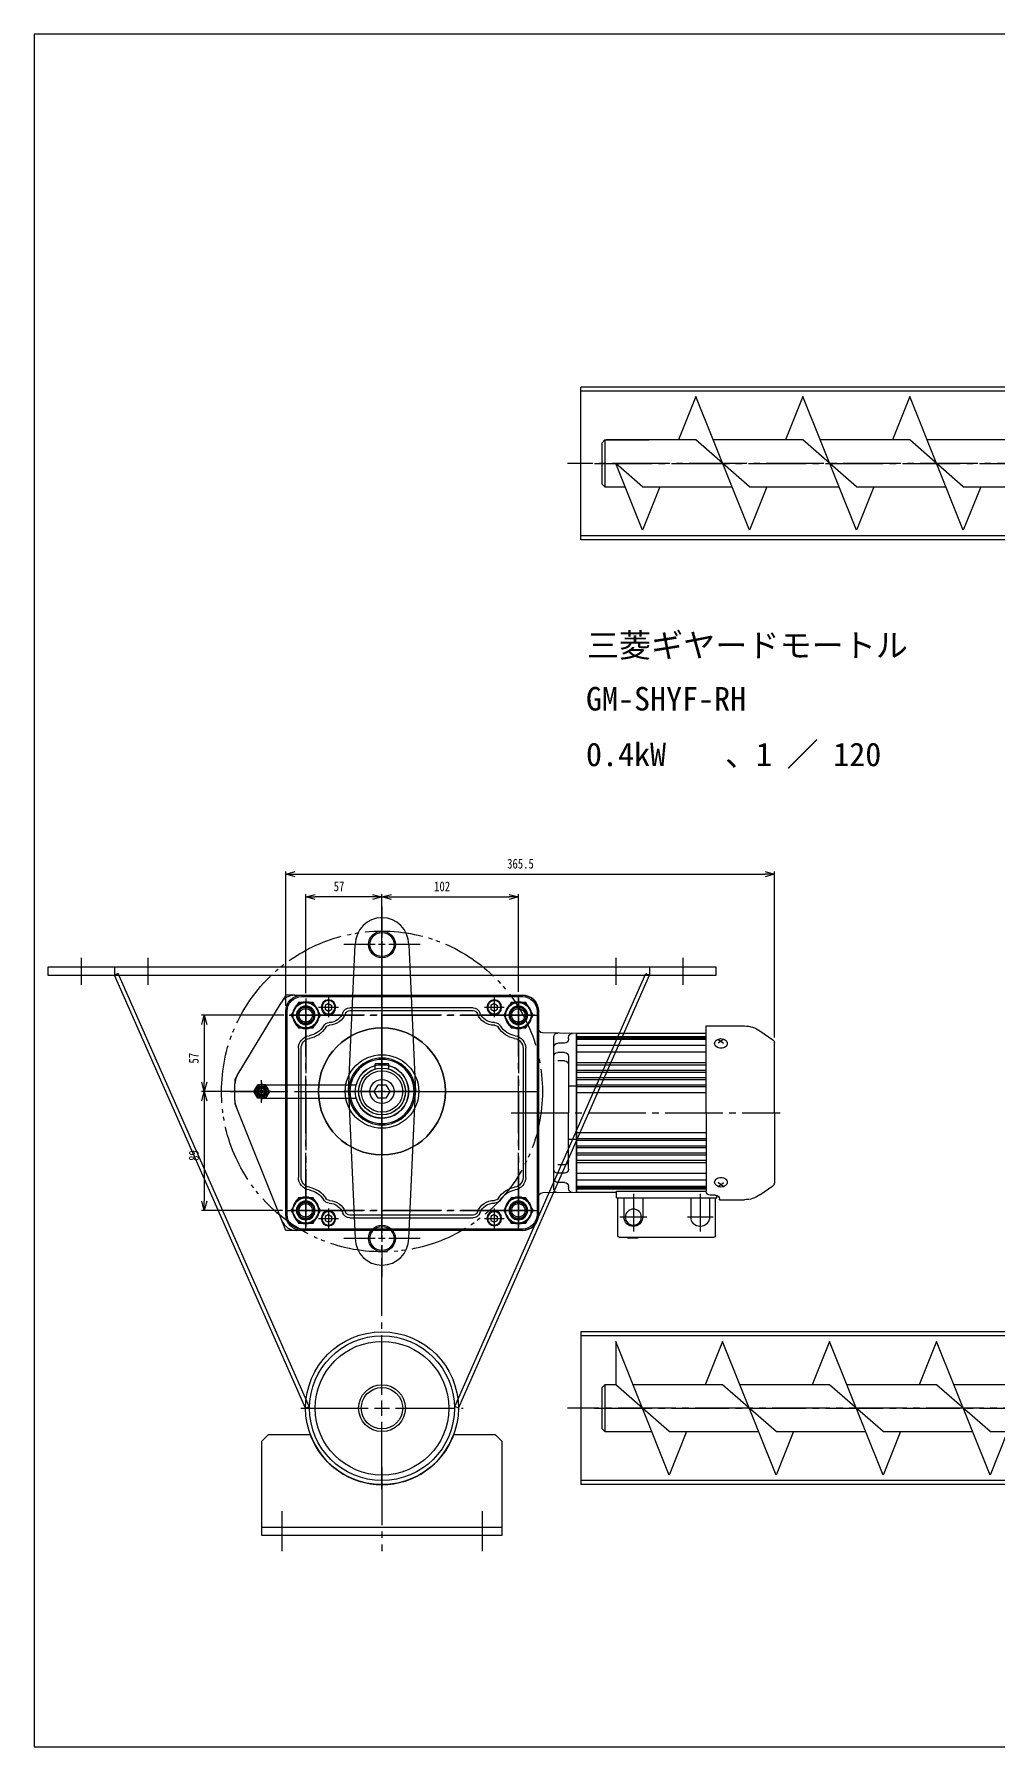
# Model space of a CAD drawing. Units: millimetres at full size. Extents: x -24503 to 24503, y -7436 to 7436.
# Drawn here: x -12146 to -11428, y 5325 to 6607 of the extents above; entities that cross this region are included whole.
import ezdxf
from ezdxf.enums import TextEntityAlignment as Align

# ---------------------------------------------------------------- set-up
doc = ezdxf.new("R2010")
doc.units = ezdxf.units.MM
doc.header["$LTSCALE"] = 4.8
doc.linetypes.add('CHAIN2', pattern=[12, 9, -1, 1, -1])
doc.linetypes.add('DOUBLE_CHAIN2', pattern=[12.8, 9, -1, 0.6, -0.6, 0.6, -1])
for name, color, linetype, lineweight in [('0-2_08_DIM', 3, 'Continuous', 9), ('0-3_06_PHANTOM', 7, 'DOUBLE_CHAIN2', 9), ('0-4_0', 2, 'Continuous', 9), ('0-8_10_DRAFT', 1, 'Continuous', 9), ('0-A_10_補助線', 1, 'Continuous', 9), ('0-C_01_外形線', 134, 'Continuous', 9), ('0-D_03_かくれ線', 5, 'Continuous', 9), ('0-F_04_中心線', 4, 'CHAIN2', 9), ('1-0_02_細線', 6, 'Continuous', 9), ('1-1_Defpoints', 134, 'Continuous', 9), ('1-3_07_寸法線', 3, 'Continuous', 9)]:
    doc.layers.add(name, color=color, linetype=linetype, lineweight=lineweight)
doc.layers.add('0-9_07_TEXT', color=2, linetype='Continuous')
doc.styles.add('ＭＳ ゴシック', font='')
doc.styles.add('ＭＳ Ｐゴシック', font='')
doc.styles.get('ＭＳ ゴシック').set_extended_font_data('MS Gothic')
doc.styles.get('ＭＳ Ｐゴシック').set_extended_font_data('MS PGothic')

# ---------------------------------------------------------------- blocks, each defined once
blk = doc.blocks.new('U1660')
at = {"layer": '0-F_04_中心線'}
for p, q in [((-10, 0), (-1.3, 0)), ((0, 1.3), (0, 10)), ((1.3, 0), (10, 0)), ((0, -10), (0, -1.3))]:
    blk.add_line(p, q, dxfattribs=at)
at = {"layer": '0-F_04_中心線', "linetype": 'Continuous'}
for p, q in [((-0.65, 0), (0.65, 0)), ((0, -0.65), (0, 0.65))]:
    blk.add_line(p, q, dxfattribs=at)
blk = doc.blocks.new('U1661')
at = {"layer": '0-F_04_中心線'}
for p, q in [((-10, 0), (-1.3, 0)), ((0, 1.3), (0, 10)), ((1.3, 0), (10, 0)), ((0, -10), (0, -1.3))]:
    blk.add_line(p, q, dxfattribs=at)
at = {"layer": '0-F_04_中心線', "linetype": 'Continuous'}
for p, q in [((-0.65, 0), (0.65, 0)), ((0, -0.65), (0, 0.65))]:
    blk.add_line(p, q, dxfattribs=at)
blk = doc.blocks.new('U1662')
at = {"layer": '0-F_04_中心線'}
for p, q in [((-10, 0), (-1.3, 0)), ((0, 1.3), (0, 10)), ((1.3, 0), (10, 0)), ((0, -10), (0, -1.3))]:
    blk.add_line(p, q, dxfattribs=at)
at = {"layer": '0-F_04_中心線', "linetype": 'Continuous'}
for p, q in [((-0.65, 0), (0.65, 0)), ((0, -0.65), (0, 0.65))]:
    blk.add_line(p, q, dxfattribs=at)
blk = doc.blocks.new('U1664')
at = {"layer": '0-F_04_中心線'}
for p, q in [((-10, 0), (-1.3, 0)), ((0, 1.3), (0, 10)), ((1.3, 0), (10, 0)), ((0, -10), (0, -1.3))]:
    blk.add_line(p, q, dxfattribs=at)
at = {"layer": '0-F_04_中心線', "linetype": 'Continuous'}
for p, q in [((-0.65, 0), (0.65, 0)), ((0, -0.65), (0, 0.65))]:
    blk.add_line(p, q, dxfattribs=at)
blk = doc.blocks.new('U1663')
at = {"layer": '0-F_04_中心線'}
for p, q in [((0, 4), (0, 60.5)), ((-60.5, 0), (-4, 0)), ((4, 0), (105.5, 0)), ((0, -92.5), (0, -4))]:
    blk.add_line(p, q, dxfattribs=at)
at = {"layer": '0-F_04_中心線', "linetype": 'Continuous'}
for p, q in [((-2, 0), (2, 0)), ((0, -2), (0, 2))]:
    blk.add_line(p, q, dxfattribs=at)
blk = doc.blocks.new('U1677')
at = {"layer": '0-F_04_中心線'}
for p, q in [((0, 11.43), (0, 333.5)), ((-60.65, 0), (-11.43, 0)), ((11.43, 0), (60.65, 0)), ((0, -60.65), (0, -11.43))]:
    blk.add_line(p, q, dxfattribs=at)
at = {"layer": '0-F_04_中心線', "linetype": 'Continuous'}
for p, q in [((-5.715, 0), (5.715, 0)), ((0, -5.715), (0, 5.715))]:
    blk.add_line(p, q, dxfattribs=at)
blk = doc.blocks.new('U1684')
at = {"layer": '0-4_0', "color": 134, "linetype": 'CHAIN2'}
for p, q in [((0, 2), (0, 13.5)), ((-13.5, 0), (-2, 0)), ((2, 0), (13.5, 0)), ((0, -13.5), (0, -2))]:
    blk.add_line(p, q, dxfattribs=at)
at = {"layer": '0-4_0', "color": 134}
for p, q in [((-1, 0), (1, 0)), ((0, -1), (0, 1))]:
    blk.add_line(p, q, dxfattribs=at)
blk = doc.blocks.new('U1685')
at = {"layer": '0-4_0', "color": 134, "linetype": 'CHAIN2'}
for p, q in [((0, 2), (0, 13.5)), ((-13.5, 0), (-2, 0)), ((2, 0), (13.5, 0)), ((0, -13.5), (0, -2))]:
    blk.add_line(p, q, dxfattribs=at)
at = {"layer": '0-4_0', "color": 134}
for p, q in [((-1, 0), (1, 0)), ((0, -1), (0, 1))]:
    blk.add_line(p, q, dxfattribs=at)
blk = doc.blocks.new('U1686')
at = {"layer": '0-4_0', "color": 134, "linetype": 'CHAIN2'}
for p, q in [((0, 2), (0, 13.5)), ((-13.5, 0), (-2, 0)), ((2, 0), (13.5, 0)), ((0, -13.5), (0, -2))]:
    blk.add_line(p, q, dxfattribs=at)
at = {"layer": '0-4_0', "color": 134}
for p, q in [((-1, 0), (1, 0)), ((0, -1), (0, 1))]:
    blk.add_line(p, q, dxfattribs=at)
blk = doc.blocks.new('U1680')
at = {"layer": '0-F_04_中心線'}
for p, q in [((0, 15.52), (0, 75.5)), ((-113.5, 0), (-15.52, 0)), ((15.52, 0), (120.5, 0)), ((0, -107.5), (0, -15.52))]:
    blk.add_line(p, q, dxfattribs=at)
at = {"layer": '0-F_04_中心線', "linetype": 'Continuous'}
for p, q in [((-7.76, 0), (7.76, 0)), ((0, -7.76), (0, 7.76))]:
    blk.add_line(p, q, dxfattribs=at)
blk = doc.blocks.new('U1681')
at = {"layer": '0-F_04_中心線'}
for p, q in [((-10, 0), (-1.3, 0)), ((0, 1.3), (0, 10)), ((1.3, 0), (10, 0)), ((0, -10), (0, -1.3))]:
    blk.add_line(p, q, dxfattribs=at)
at = {"layer": '0-F_04_中心線', "linetype": 'Continuous'}
for p, q in [((-0.65, 0), (0.65, 0)), ((0, -0.65), (0, 0.65))]:
    blk.add_line(p, q, dxfattribs=at)
blk = doc.blocks.new('U1683')
at = {"layer": '0-F_04_中心線'}
for p, q in [((-10, 0), (-1.3, 0)), ((0, 1.3), (0, 10)), ((1.3, 0), (10, 0)), ((0, -10), (0, -1.3))]:
    blk.add_line(p, q, dxfattribs=at)
at = {"layer": '0-F_04_中心線', "linetype": 'Continuous'}
for p, q in [((-0.65, 0), (0.65, 0)), ((0, -0.65), (0, 0.65))]:
    blk.add_line(p, q, dxfattribs=at)
blk = doc.blocks.new('U1678')
at = {"layer": '0-F_04_中心線'}
for p, q in [((-10, 0), (-1.3, 0)), ((0, 1.3), (0, 10)), ((1.3, 0), (10, 0)), ((0, -10), (0, -1.3))]:
    blk.add_line(p, q, dxfattribs=at)
at = {"layer": '0-F_04_中心線', "linetype": 'Continuous'}
for p, q in [((-0.65, 0), (0.65, 0)), ((0, -0.65), (0, 0.65))]:
    blk.add_line(p, q, dxfattribs=at)
blk = doc.blocks.new('U1679')
at = {"layer": '0-F_04_中心線'}
for p, q in [((-10, 0), (-1.3, 0)), ((0, 1.3), (0, 10)), ((1.3, 0), (10, 0)), ((0, -10), (0, -1.3))]:
    blk.add_line(p, q, dxfattribs=at)
at = {"layer": '0-F_04_中心線', "linetype": 'Continuous'}
for p, q in [((-0.65, 0), (0.65, 0)), ((0, -0.65), (0, 0.65))]:
    blk.add_line(p, q, dxfattribs=at)
blk = doc.blocks.new('U1682')
at = {"layer": '0-F_04_中心線'}
for p, q in [((-8.5, 0), (-1, 0)), ((0, 1), (0, 8.5)), ((1, 0), (8.5, 0)), ((0, -8.5), (0, -1))]:
    blk.add_line(p, q, dxfattribs=at)
at = {"layer": '0-F_04_中心線', "linetype": 'Continuous'}
for p, q in [((-0.5, 0), (0.5, 0)), ((0, -0.5), (0, 0.5))]:
    blk.add_line(p, q, dxfattribs=at)
blk = doc.blocks.new('U1695')
at = {"layer": '0-F_04_中心線'}
for p, q in [((0, 15.52), (0, 75.5)), ((-113.5, 0), (-15.52, 0)), ((15.52, 0), (120.5, 0)), ((0, -107.5), (0, -15.52))]:
    blk.add_line(p, q, dxfattribs=at)
at = {"layer": '0-F_04_中心線', "linetype": 'Continuous'}
for p, q in [((-7.76, 0), (7.76, 0)), ((0, -7.76), (0, 7.76))]:
    blk.add_line(p, q, dxfattribs=at)
blk = doc.blocks.new('U1687')
at = {"layer": '0-F_04_中心線'}
for p, q in [((-10, 0), (-1.3, 0)), ((0, 1.3), (0, 10)), ((1.3, 0), (10, 0)), ((0, -10), (0, -1.3))]:
    blk.add_line(p, q, dxfattribs=at)
at = {"layer": '0-F_04_中心線', "linetype": 'Continuous'}
for p, q in [((-0.65, 0), (0.65, 0)), ((0, -0.65), (0, 0.65))]:
    blk.add_line(p, q, dxfattribs=at)
blk = doc.blocks.new('U1692')
at = {"layer": '0-F_04_中心線'}
for p, q in [((-10, 0), (-1.3, 0)), ((0, 1.3), (0, 10)), ((1.3, 0), (10, 0)), ((0, -10), (0, -1.3))]:
    blk.add_line(p, q, dxfattribs=at)
at = {"layer": '0-F_04_中心線', "linetype": 'Continuous'}
for p, q in [((-0.65, 0), (0.65, 0)), ((0, -0.65), (0, 0.65))]:
    blk.add_line(p, q, dxfattribs=at)
blk = doc.blocks.new('U1693')
at = {"layer": '0-F_04_中心線'}
for p, q in [((-10, 0), (-1.3, 0)), ((0, 1.3), (0, 10)), ((1.3, 0), (10, 0)), ((0, -10), (0, -1.3))]:
    blk.add_line(p, q, dxfattribs=at)
at = {"layer": '0-F_04_中心線', "linetype": 'Continuous'}
for p, q in [((-0.65, 0), (0.65, 0)), ((0, -0.65), (0, 0.65))]:
    blk.add_line(p, q, dxfattribs=at)
blk = doc.blocks.new('U1694')
at = {"layer": '0-F_04_中心線'}
for p, q in [((-10, 0), (-1.3, 0)), ((0, 1.3), (0, 10)), ((1.3, 0), (10, 0)), ((0, -10), (0, -1.3))]:
    blk.add_line(p, q, dxfattribs=at)
at = {"layer": '0-F_04_中心線', "linetype": 'Continuous'}
for p, q in [((-0.65, 0), (0.65, 0)), ((0, -0.65), (0, 0.65))]:
    blk.add_line(p, q, dxfattribs=at)
blk = doc.blocks.new('U1691')
at = {"layer": '0-F_04_中心線'}
for p, q in [((-8.5, 0), (-1, 0)), ((0, 1), (0, 8.5)), ((1, 0), (8.5, 0)), ((0, -8.5), (0, -1))]:
    blk.add_line(p, q, dxfattribs=at)
at = {"layer": '0-F_04_中心線', "linetype": 'Continuous'}
for p, q in [((-0.5, 0), (0.5, 0)), ((0, -0.5), (0, 0.5))]:
    blk.add_line(p, q, dxfattribs=at)
blk = doc.blocks.new('U1690')
at = {"layer": '0-F_04_中心線'}
for p, q in [((0, 5), (0, 28.5)), ((-28.5, 0), (-5, 0)), ((5, 0), (28.5, 0)), ((0, -28.5), (0, -5))]:
    blk.add_line(p, q, dxfattribs=at)
at = {"layer": '0-F_04_中心線', "linetype": 'Continuous'}
for p, q in [((-2.5, 0), (2.5, 0)), ((0, -2.5), (0, 2.5))]:
    blk.add_line(p, q, dxfattribs=at)
blk = doc.blocks.new('U1688')
at = {"layer": '0-F_04_中心線'}
for p, q in [((0, 5), (0, 108.5)), ((-28.5, 0), (-5, 0)), ((5, 0), (28.5, 0)), ((0, -108.5), (0, -5))]:
    blk.add_line(p, q, dxfattribs=at)
at = {"layer": '0-F_04_中心線', "linetype": 'Continuous'}
for p, q in [((-2.5, 0), (2.5, 0)), ((0, -2.5), (0, 2.5))]:
    blk.add_line(p, q, dxfattribs=at)
blk = doc.blocks.new('U1689')
at = {"layer": '0-F_04_中心線'}
for p, q in [((0, 5), (0, 28.5)), ((-28.5, 0), (-5, 0)), ((5, 0), (28.5, 0)), ((0, -28.5), (0, -5))]:
    blk.add_line(p, q, dxfattribs=at)
at = {"layer": '0-F_04_中心線', "linetype": 'Continuous'}
for p, q in [((-2.5, 0), (2.5, 0)), ((0, -2.5), (0, 2.5))]:
    blk.add_line(p, q, dxfattribs=at)
blk = doc.blocks.new('U1700')
at = {"layer": '0-F_04_中心線'}
for p, q in [((0, 15.52), (0, 75.5)), ((-113.5, 0), (-15.52, 0)), ((15.52, 0), (120.5, 0)), ((0, -107.5), (0, -15.52))]:
    blk.add_line(p, q, dxfattribs=at)
at = {"layer": '0-F_04_中心線', "linetype": 'Continuous'}
for p, q in [((-7.76, 0), (7.76, 0)), ((0, -7.76), (0, 7.76))]:
    blk.add_line(p, q, dxfattribs=at)
blk = doc.blocks.new('U1696')
at = {"layer": '0-F_04_中心線'}
for p, q in [((-10, 0), (-1.3, 0)), ((0, 1.3), (0, 10)), ((1.3, 0), (10, 0)), ((0, -10), (0, -1.3))]:
    blk.add_line(p, q, dxfattribs=at)
at = {"layer": '0-F_04_中心線', "linetype": 'Continuous'}
for p, q in [((-0.65, 0), (0.65, 0)), ((0, -0.65), (0, 0.65))]:
    blk.add_line(p, q, dxfattribs=at)
blk = doc.blocks.new('U1697')
at = {"layer": '0-F_04_中心線'}
for p, q in [((-10, 0), (-1.3, 0)), ((0, 1.3), (0, 10)), ((1.3, 0), (10, 0)), ((0, -10), (0, -1.3))]:
    blk.add_line(p, q, dxfattribs=at)
at = {"layer": '0-F_04_中心線', "linetype": 'Continuous'}
for p, q in [((-0.65, 0), (0.65, 0)), ((0, -0.65), (0, 0.65))]:
    blk.add_line(p, q, dxfattribs=at)
blk = doc.blocks.new('U1698')
at = {"layer": '0-F_04_中心線'}
for p, q in [((-10, 0), (-1.3, 0)), ((0, 1.3), (0, 10)), ((1.3, 0), (10, 0)), ((0, -10), (0, -1.3))]:
    blk.add_line(p, q, dxfattribs=at)
at = {"layer": '0-F_04_中心線', "linetype": 'Continuous'}
for p, q in [((-0.65, 0), (0.65, 0)), ((0, -0.65), (0, 0.65))]:
    blk.add_line(p, q, dxfattribs=at)
blk = doc.blocks.new('U1699')
at = {"layer": '0-F_04_中心線'}
for p, q in [((-10, 0), (-1.3, 0)), ((0, 1.3), (0, 10)), ((1.3, 0), (10, 0)), ((0, -10), (0, -1.3))]:
    blk.add_line(p, q, dxfattribs=at)
at = {"layer": '0-F_04_中心線', "linetype": 'Continuous'}
for p, q in [((-0.65, 0), (0.65, 0)), ((0, -0.65), (0, 0.65))]:
    blk.add_line(p, q, dxfattribs=at)
blk = doc.blocks.new('GM-SHYF-RH 0.4kW、1／160、＊＊V、60Hza_1')
at = {"layer": '0-4_0'}
for p, q in [((60, 72), (-105, 72)), ((60, 71), (-105, 71)), ((-84, 65.886), (-86.5, 64.443)), ((-86.5, 61.556), (-86.5, 64.443)), ((-84, 65.886), (-81.5, 64.443)), ((-81.5, 64.443), (-81.5, 61.556)), ((40, 65.886), (37.5, 64.443)), ((37.5, 61.556), (37.5, 64.443)), ((40, 65.886), (42.5, 64.443)), ((42.5, 64.443), (42.5, 61.556)), ((-117, 60), (-117, -92)), ((-116, 60), (-116, -92)), ((-84, 60.113), (-86.5, 61.556)), ((-81.5, 61.556), (-84, 60.113)), ((-68.094, 62.5), (24.094, 62.5)), ((24.094, 60.5), (-68.094, 60.5)), ((40, 60.113), (37.5, 61.556)), ((42.5, 61.556), (40, 60.113)), ((71, -92), (71, 60)), ((72, -92), (72, 60)), ((-282.666, 45.383), (-292.392, 38.573)), ((-242.5, 49), (-271.194, 49)), ((-255.5, 38.916), (-253.5, 37.74)), ((-242.5, -16), (-242.5, 49)), ((-242.5, 43.5), (-145.5, 43.5)), ((-242.5, 41), (-145.5, 41)), ((-242.5, 40), (-145.5, 40)), ((-242.5, 39), (-145.5, 39)), ((-175.5, 43.5), (-145.5, 43.5)), ((-145.5, 43.483), (-119.948, 43.937)), ((-145.5, -16), (-145.5, 43.5)), ((-145.5, 43.5), (-145.5, -16)), ((-139.5, 39.5), (-139.5, 40.5)), ((-139.5, 39.5), (-139.5, 39.096)), ((-128.5, -72.739), (-128.5, 40.739)), ((-293.5, -16), (-293.5, 36.443)), ((-253.5, 37.74), (-255.5, 36.088)), ((-242.5, 34.316), (-145.5, 34.316)), ((-242.5, 29.366), (-145.5, 29.366)), ((-139.5, 26.185), (-139.5, -16)), ((-136.5, 36.096), (-131.5, 36.096)), ((-136.5, 29.185), (-131.5, 29.185)), ((-117, 19.446), (-117, 33.227)), ((-107.5, -64.322), (-107.5, 32.322)), ((-105.5, 32.322), (-105.5, -64.322)), ((60.5, -64.322), (60.5, 32.322)), ((62.5, 32.322), (62.5, -64.322)), ((-242.5, 21.319), (-145.5, 21.319)), ((-242.5, 19.715), (-145.5, 19.715)), ((-242.5, 15.751), (-145.5, 15.751)), ((-242.5, 14.283), (-145.5, 14.283)), ((-136.5, 23.001), (-131.5, 23.001)), ((5, 16.771), (5, 20.8)), ((-242.5, 10.192), (-145.5, 10.192)), ((-242.5, 8.83), (-145.5, 8.83)), ((-242.5, 4.64), (-145.5, 4.64)), ((-242.5, 3.373), (-145.5, 3.373)), ((-145.5, 4), (-139.5, 4)), ((-242.5, -1), (-145.5, -1)), ((-293.5, -16), (-293.5, -68.443)), ((-242.5, -16), (-242.5, -74.619)), ((-145.5, -16), (-145.5, -75.5)), ((-145.5, -75.5), (-145.5, -16)), ((-139.5, -58.185), (-139.5, -16)), ((-242.5, -31), (-145.5, -31)), ((-242.5, -35.373), (-145.5, -35.373)), ((-242.5, -36.639), (-145.5, -36.639)), ((-145.5, -36), (-139.5, -36)), ((-242.5, -40.83), (-145.5, -40.83)), ((-242.5, -42.192), (-145.5, -42.192)), ((-242.5, -46.282), (-145.5, -46.282)), ((-242.5, -47.751), (-145.5, -47.751)), ((-242.5, -51.714), (-145.5, -51.714)), ((-242.5, -53.319), (-145.5, -53.319)), ((-242.5, -61.366), (-145.5, -61.366)), ((-136.5, -55.001), (-131.5, -55.001)), ((-136.5, -61.185), (-131.5, -61.185)), ((-117, -51.446), (-117, -65.226)), ((-282.666, -77.383), (-292.392, -70.573)), ((-253.5, -69.74), (-255.5, -68.087)), ((-255.5, -70.916), (-253.5, -69.74)), ((-242.5, -66.315), (-145.5, -66.315)), ((-242.5, -71), (-145.5, -71)), ((-242.5, -72), (-145.5, -72)), ((-242.5, -73), (-145.5, -73)), ((-175.5, -74.5), (-242.5, -74.5)), ((-175.5, -79.5), (-175.5, -74.5)), ((-175.5, -75.5), (-145.5, -75.5)), ((-145.5, -75.482), (-119.948, -75.937)), ((-139.5, -71.5), (-139.5, -71.096)), ((-139.5, -71.5), (-139.5, -71.096)), ((-139.5, -71.5), (-139.5, -72.5)), ((-136.5, -68.096), (-131.5, -68.096)), ((-252.5, -81), (-271.194, -81)), ((-252.5, -81), (-252.5, -80.619)), ((-250.5, -79.5), (-250.5, -77.791)), ((-175.5, -79.5), (-250.5, -79.5)), ((-249.5, -77.619), (-245.5, -77.619)), ((-249.5, -108), (-249.5, -79.5)), ((-245, -79.5), (-245, -94)), ((-231, -79.5), (-231, -94)), ((-195, -79.5), (-195, -94)), ((-181, -79.5), (-181, -94)), ((-176.5, -108), (-176.5, -79.5)), ((-84, -92.114), (-86.5, -93.557)), ((-86.5, -96.444), (-86.5, -93.557)), ((-84, -97.887), (-86.5, -96.444)), ((-84, -92.114), (-81.5, -93.557)), ((-81.5, -96.444), (-84, -97.887)), ((-81.5, -93.557), (-81.5, -96.444)), ((-68.094, -92.5), (24.094, -92.5)), ((24.094, -94.5), (-68.094, -94.5)), ((40, -92.114), (37.5, -93.557)), ((37.5, -96.444), (37.5, -93.557)), ((40, -97.887), (37.5, -96.444)), ((40, -92.114), (42.5, -93.557)), ((42.5, -96.444), (40, -97.887)), ((42.5, -93.557), (42.5, -96.444)), ((-177.5, -109), (-248.5, -109)), ((-191.5, -109), (-191.5, -109.5)), ((-183.5, -109.5), (-191.5, -109.5)), ((-186, -109), (-186, -109.5)), ((-183.5, -109), (-183.5, -109.5)), ((-105, -103), (60, -103)), ((-105, -104), (60, -104))]:
    blk.add_line(p, q, dxfattribs=at)
at = {"layer": '0-4_0', "linetype": 'CHAIN2'}
for p, q in [((-102, 69.465), (-102, 44.535)), ((-84, 70.384), (-84, 55.615)), ((0, 65.361), (0, -65.361)), ((40, 70.384), (40, 55.615)), ((57, 69.465), (57, 44.535)), ((-89.535, 57), (-114.465, 57)), ((-76.615, 63), (-91.385, 63)), ((47.385, 63), (32.615, 63)), ((69.465, 57), (44.535, 57)), ((65.361, 0), (-65.361, 0)), ((-96.56, -16), (-297.811, -16)), ((-238, -76.716), (-238, -104.695)), ((-188, -76.716), (-188, -104.695)), ((-102, -76.535), (-102, -101.465)), ((57, -76.535), (57, -101.465)), ((-89.535, -89), (-114.465, -89)), ((-84, -87.616), (-84, -102.385)), ((40, -87.616), (40, -102.385)), ((69.465, -89), (44.535, -89)), ((-247.595, -94), (-228.406, -94)), ((-198.187, -94), (-177.813, -94)), ((-76.615, -95), (-91.385, -95)), ((47.385, -95), (32.615, -95))]:
    blk.add_line(p, q, dxfattribs=at)
at = {"layer": '0-4_0'}
for points in [[(-248.8, 35.924), (-248.891, 36.627), (-249.158, 37.303), (-249.592, 37.926), (-250.177, 38.472), (-250.889, 38.92), (-251.702, 39.253), (-252.583, 39.458), (-253.5, 39.527), (-254.417, 39.458), (-255.299, 39.253), (-256.111, 38.92), (-256.824, 38.472), (-257.408, 37.926), (-257.842, 37.303), (-258.11, 36.627), (-258.2, 35.924), (-258.11, 35.221), (-257.842, 34.545), (-257.408, 33.922), (-256.824, 33.376), (-256.111, 32.928), (-255.299, 32.595), (-254.417, 32.39), (-253.5, 32.32), (-252.583, 32.39), (-251.702, 32.595), (-250.889, 32.928), (-250.177, 33.376), (-249.592, 33.922), (-249.158, 34.545), (-248.891, 35.221)], [(-248.8, -67.923), (-248.891, -67.22), (-249.158, -66.544), (-249.592, -65.922), (-250.177, -65.375), (-250.889, -64.927), (-251.702, -64.594), (-252.583, -64.389), (-253.5, -64.32), (-254.417, -64.389), (-255.299, -64.594), (-256.111, -64.927), (-256.824, -65.375), (-257.408, -65.922), (-257.842, -66.544), (-258.11, -67.22), (-258.2, -67.923), (-258.11, -68.626), (-257.842, -69.302), (-257.408, -69.925), (-256.824, -70.471), (-256.111, -70.919), (-255.299, -71.252), (-254.417, -71.457), (-253.5, -71.527), (-252.583, -71.457), (-251.702, -71.252), (-250.889, -70.919), (-250.177, -70.471), (-249.592, -69.925), (-249.158, -69.302), (-248.891, -68.626)]]:
    blk.add_lwpolyline(points, close=True, dxfattribs=at)
for points in [[(-251.5, 38.916), (-253.5, 37.74), (-251.5, 36.088)], [(-5, 16.771), (-5, 20.8), (5, 20.8)], [(-251.5, -70.916), (-253.5, -69.74), (-251.5, -68.087)]]:
    blk.add_lwpolyline(points, dxfattribs=at)
for centre, radius in [((-102, 57), 10), ((-84, 63), 5.5), ((-84, 63), 5), ((40, 63), 5.5), ((40, 63), 5), ((57, 57), 10), ((-102, 57), 7), ((57, 57), 7), ((0, 0), 47.5), ((0, 0), 24), ((-188, -94), 6), ((-102, -89), 10), ((-102, -89), 7), ((-84, -95), 5.5), ((40, -95), 5.5), ((57, -89), 10), ((57, -89), 7), ((-84, -95), 5), ((40, -95), 5)]:
    blk.add_circle(centre, radius, dxfattribs=at)
for centre, radius, start, end in [((-105, 60), 12, 90, 180), ((-105, 60), 11, 90, 180), ((60, 60), 12, 0, 90), ((60, 60), 11, 0, 90), ((-84.111, 46), 5.5, 89.62489, 148.41203), ((-84, 63), 13.5, 269.62489, 339.3338), ((-84, 63), 11.5, 269.62489, 339.3338), ((-68.094, 57), 5.5, 90, 159.3338), ((-68.094, 57), 3.5, 90, 159.3338), ((24.094, 57), 5.5, 20.6662, 90), ((24.094, 57), 3.5, 20.6662, 90), ((40, 63), 13.5, 200.6662, 266.95528), ((40, 63), 11.5, 200.6662, 266.95528), ((39.097, 46.024), 5.5, 31.5123, 86.95528), ((-290.9, 36.443), 2.6, 125, 180), ((-271.194, 29), 20, 90, 125), ((-142.5, 40.5), 3, 0, 90), ((-136.5, 39.096), 3, 180, 270), ((-131.5, 40.739), 3, 0, 90.98117), ((-120, 46.937), 3, 271, 0), ((-98, 32.322), 9.5, 99.2069, 180), ((-98, 32.322), 7.5, 99.2069, 180), ((-102, 57), 15.5, 279.2069, 328.41203), ((-102, 57), 17.5, 279.2069, 328.41203), ((-84.111, 46), 3.5, 89.62489, 148.41203), ((39.097, 46.024), 3.5, 31.5123, 86.95528), ((57, 57), 17.5, 211.5123, 260.7931), ((57, 57), 15.5, 211.5123, 260.7931), ((53, 32.322), 7.5, 0, 80.7931), ((53, 32.322), 9.5, 0, 80.7931), ((-136.5, 26.185), 3, 90, 180), ((-131.5, 33.096), 3, 0, 90), ((-131.5, 26.185), 3, 0, 90), ((-136.5, 20.001), 3, 90, 180), ((0, 0), 17.5, 106.60155, 73.39845), ((-136.5, -52.001), 3, 180, 270), ((-136.5, -58.185), 3, 180, 270), ((-131.5, -58.185), 3, 270, 0), ((-290.9, -68.443), 2.6, 180, 235), ((-245.5, -74.619), 3, 270, 0), ((-142.5, -72.5), 3, 270, 0), ((-136.5, -71.096), 3, 90, 180), ((-131.5, -72.739), 3, 269.01883, 0), ((-131.5, -65.096), 3, 270, 0), ((-120, -78.937), 3, 0, 89), ((-98, -64.322), 9.5, 180, 260.7931), ((-98, -64.322), 7.5, 180, 260.7931), ((-102, -89), 15.5, 31.58598, 80.7931), ((-102, -89), 17.5, 31.58598, 80.7931), ((57, -89), 17.5, 99.2069, 148.48976), ((57, -89), 15.5, 99.2069, 148.48976), ((53, -64.322), 7.5, 279.2069, 0), ((53, -64.322), 9.5, 279.2069, 0), ((-271.194, -61), 20, 235, 270), ((-249.5, -80.619), 3, 90, 180), ((-84.111, -78.001), 5.5, 211.58598, 270.37383), ((-84.111, -78.001), 3.5, 211.58598, 270.37383), ((-84, -95), 13.5, 20.66844, 90.37383), ((-84, -95), 11.5, 20.66844, 90.37383), ((40, -95), 13.5, 93.04605, 159.33156), ((40, -95), 11.5, 93.04605, 159.33156), ((39.097, -78.024), 3.5, 273.04605, 328.48976), ((39.097, -78.024), 5.5, 273.04605, 328.48976), ((-238, -94), 7, 180, 0), ((-188, -94), 7, 180, 0), ((-105, -92), 12, 180, 270), ((-105, -92), 11, 180, 270), ((-68.094, -89), 5.5, 200.66844, 270), ((-68.094, -89), 3.5, 200.66844, 270), ((24.094, -89), 3.5, 270, 339.33156), ((24.094, -89), 5.5, 270, 339.33156), ((60, -92), 11, 270, 0), ((60, -92), 12, 270, 0), ((-248.5, -108), 1, 180, 270), ((-177.5, -108), 1, 270, 0)]:
    blk.add_arc(centre, radius, start, end, dxfattribs=at)
blk = doc.blocks.new('A$C35045EA2_1')
at = {"layer": '0-4_0', "color": 134, "linetype": 'CHAIN2'}
for p, q in [((-12, 0), (12, 0)), ((0, -12), (0, 12))]:
    blk.add_line(p, q, dxfattribs=at)
at = {"layer": '0-4_0', "color": 134}
blk.add_lwpolyline([(2.887, -5), (-2.887, -5), (-5.773, 0), (-2.887, 5), (2.887, 5), (5.773, 0)], close=True, dxfattribs=at)
blk.add_circle((0, 0), 9, dxfattribs=at)
at = {"layer": '0-8_10_DRAFT', "style": 'ＭＳ ゴシック', "width": 2}
blk.add_text('CS-M12', height=0.2199, dxfattribs=at).set_placement((-0.698, -0.465), align=Align.BOTTOM_LEFT)
blk = doc.blocks.new('A$C78E2109B_1')
at = {"layer": '0-4_0', "xscale": -1}
blk.add_blockref('GM-SHYF-RH 0.4kW、1／160、＊＊V、60Hza_1', (0, 0), dxfattribs=at)
at = {"layer": '0-4_0'}
blk.add_blockref('A$C35045EA2_1', (0, 0), dxfattribs=at)
blk = doc.blocks.new('U1944')
at = {"layer": '0-F_04_中心線'}
for p, q in [((0, 10), (0, 53.5)), ((-53.5, 0), (-10, 0)), ((10, 0), (53.5, 0)), ((0, -53.5), (0, -10))]:
    blk.add_line(p, q, dxfattribs=at)
at = {"layer": '0-F_04_中心線', "linetype": 'Continuous'}
for p, q in [((-5, 0), (5, 0)), ((0, -5), (0, 5))]:
    blk.add_line(p, q, dxfattribs=at)
blk = doc.blocks.new('_Open30')
at = {"layer": '0-2_08_DIM'}
blk.add_line((0, 0), (-1, 0), dxfattribs=at)
blk.add_lwpolyline([(-1, 0.26795), (0, 0), (-1, -0.26795)], dxfattribs=at)

msp = doc.modelspace()

# ---------------------------------------------------------------- linework, layer by layer
at = {"layer": '0-3_06_PHANTOM'}
msp.add_circle((-11885.812, 5815.623), 120, dxfattribs=at)
at = {"layer": '0-4_0', "color": 134}
for p, q in [((-11414.039, 6342.735), (-11737.038, 6342.735)), ((-11737.038, 6228.435), (-11737.038, 6342.735)), ((-11414.039, 6228.435), (-11737.038, 6228.435)), ((-11942.962, 5578.619), (-12085.812, 5902.619)), ((-11704.991, 5859.123), (-11685.812, 5902.623)), ((-11994.087, 5827.482), (-11961.311, 5881.821)), ((-11994.087, 5827.482), (-11961.311, 5881.821)), ((-11994.087, 5827.482), (-11961.311, 5881.821)), ((-11995.812, 5808.934), (-11995.812, 5821.284)), ((-11995.812, 5808.934), (-11995.812, 5821.284)), ((-11995.812, 5808.934), (-11995.812, 5821.284)), ((-11981.585, 5815.623), (-11978.698, 5820.623)), ((-11972.925, 5820.623), (-11978.698, 5820.623)), ((-11970.038, 5815.623), (-11972.925, 5820.623)), ((-11978.698, 5810.623), (-11981.585, 5815.623)), ((-11972.925, 5810.623), (-11978.698, 5810.623)), ((-11970.038, 5815.623), (-11972.925, 5810.623)), ((-11960.829, 5719.166), (-11994.953, 5804.477)), ((-11960.829, 5719.166), (-11994.953, 5804.477)), ((-11960.829, 5719.166), (-11994.953, 5804.477)), ((-11828.662, 5578.623), (-11757.609, 5739.778)), ((-11737.038, 5635.773), (-11737.038, 5521.473)), ((-11277.038, 5635.773), (-11737.038, 5635.773))]:
    msp.add_line(p, q, dxfattribs=at)
msp.add_lwpolyline([(-12135.812, 5902.623), (-11635.812, 5902.623), (-11635.812, 5908.623), (-12135.812, 5908.623)], close=True, dxfattribs=at)
for points in [[(-11939.348, 5558.623), (-11970.812, 5558.623), (-11975.812, 5553.623), (-11975.812, 5483.623), (-11795.812, 5483.623), (-11795.812, 5553.623), (-11800.812, 5558.623), (-11832.276, 5558.623)], [(-11274.038, 5521.473), (-11277.038, 5521.473), (-11737.038, 5521.473)]]:
    msp.add_lwpolyline(points, dxfattribs=at)
for centre, radius in [((-11942.812, 5872.623), 6.5), ((-11783.812, 5872.623), 6.5), ((-11975.812, 5815.623), 3.3), ((-11975.812, 5815.623), 2.4), ((-11975.812, 5815.623), 1.049), ((-11942.812, 5726.623), 6.5), ((-11783.812, 5726.623), 6.5), ((-11885.812, 5578.623), 57.15), ((-11885.812, 5578.623), 54.15), ((-11885.812, 5578.623), 50), ((-11885.812, 5578.623), 17.5), ((-11885.812, 5578.623), 15.5)]:
    msp.add_circle(centre, radius, dxfattribs=at)
for centre, radius, start, end in [((-11951.036, 5875.623), 12, 90, 148.90269), ((-11951.036, 5875.623), 12, 90, 148.90269), ((-11951.036, 5875.623), 12, 90, 148.90269), ((-11983.812, 5821.284), 12, 148.90269, 180), ((-11983.812, 5821.284), 12, 148.90269, 180), ((-11983.812, 5821.284), 12, 148.90269, 180), ((-11983.812, 5808.934), 12, 180, 201.80141), ((-11983.812, 5808.934), 12, 180, 201.80141), ((-11983.812, 5808.934), 12, 180, 201.80141), ((-11949.687, 5723.623), 12, 201.80141, 270), ((-11949.687, 5723.623), 12, 201.80141, 270), ((-11949.687, 5723.623), 12, 201.80141, 270), ((-11885.812, 5578.623), 57.15, 200.48464, 339.51536)]:
    msp.add_arc(centre, radius, start, end, dxfattribs=at)
at = {"layer": '0-A_10_補助線'}
for points in [[(-11951.008, 5887.623), (-11957.812, 5887.623), (-11961.311, 5881.821)], [(-11951.008, 5887.623), (-11957.812, 5887.623), (-11961.311, 5881.821)], [(-11951.008, 5887.623), (-11957.812, 5887.623), (-11961.311, 5881.821)], [(-11994.087, 5827.482), (-11995.812, 5824.623), (-11995.812, 5821.307)], [(-11994.087, 5827.482), (-11995.812, 5824.623), (-11995.812, 5821.307)], [(-11994.087, 5827.482), (-11995.812, 5824.623), (-11995.812, 5821.307)], [(-11995.812, 5808.664), (-11995.812, 5806.623), (-11994.953, 5804.477)], [(-11995.812, 5808.664), (-11995.812, 5806.623), (-11994.953, 5804.477)], [(-11995.812, 5808.664), (-11995.812, 5806.623), (-11994.953, 5804.477)], [(-11949.3, 5711.623), (-11957.812, 5711.623), (-11960.829, 5719.166)], [(-11949.3, 5711.623), (-11957.812, 5711.623), (-11960.829, 5719.166)], [(-11949.3, 5711.623), (-11957.812, 5711.623), (-11960.829, 5719.166)]]:
    msp.add_lwpolyline(points, dxfattribs=at)
at = {"layer": '0-C_01_外形線'}
for centre in [(-11942.812, 5872.623), (-11783.812, 5872.623), (-11942.812, 5726.623), (-11783.812, 5726.623)]:
    msp.add_circle(centre, 5.053, dxfattribs=at)
at = {"layer": '0-D_03_かくれ線'}
for p, q in [((-11264.038, 6339.735), (-11737.038, 6339.735)), ((-11651.038, 6335.585), (-11664.038, 6303.085)), ((-11611.038, 6235.585), (-11651.038, 6335.585)), ((-11571.038, 6335.585), (-11584.038, 6303.085)), ((-11531.038, 6235.585), (-11571.038, 6335.585)), ((-11491.038, 6335.585), (-11504.038, 6303.085)), ((-11451.038, 6235.585), (-11491.038, 6335.585)), ((-11721.038, 6301.085), (-11719.038, 6303.085)), ((-11721.038, 6270.085), (-11721.038, 6301.085)), ((-11686.038, 6303.082), (-11719.041, 6303.082)), ((-11719.038, 6303.085), (-11719.038, 6268.085)), ((-11651.038, 6303.085), (-11718.038, 6303.085)), ((-11611.038, 6268.085), (-11651.038, 6303.085)), ((-11571.038, 6303.085), (-11638.038, 6303.085)), ((-11531.038, 6268.085), (-11571.038, 6303.085)), ((-11491.038, 6303.085), (-11558.038, 6303.085)), ((-11451.038, 6268.085), (-11491.038, 6303.085)), ((-11411.038, 6303.085), (-11478.038, 6303.085)), ((-11691.038, 6235.585), (-11711.038, 6285.585)), ((-11691.038, 6268.085), (-11711.038, 6285.585)), ((-11721.038, 6270.085), (-11719.038, 6268.085)), ((-11719.038, 6268.085), (-11704.038, 6268.085)), ((-11678.038, 6268.085), (-11691.038, 6235.585)), ((-11691.038, 6268.085), (-11624.038, 6268.085)), ((-11598.038, 6268.085), (-11611.038, 6235.585)), ((-11611.038, 6268.085), (-11544.038, 6268.085)), ((-11518.038, 6268.085), (-11531.038, 6235.585)), ((-11531.038, 6268.085), (-11464.038, 6268.085)), ((-11438.038, 6268.085), (-11451.038, 6235.585)), ((-11451.038, 6268.085), (-11384.038, 6268.085)), ((-11274.038, 6231.435), (-11737.038, 6231.435)), ((-11910.812, 5815.623), (-11905.812, 5925.623)), ((-11865.812, 5925.623), (-11860.812, 5815.623)), ((-12085.812, 5908.623), (-12085.812, 5902.623)), ((-11685.812, 5908.623), (-11685.812, 5902.623)), ((-11948.297, 5882.123), (-11953.781, 5872.623)), ((-11951.036, 5887.623), (-11780.812, 5887.623)), ((-11951.036, 5887.623), (-11780.812, 5887.623)), ((-11951.036, 5887.623), (-11780.812, 5887.623)), ((-11937.327, 5882.123), (-11948.297, 5882.123)), ((-11931.842, 5872.623), (-11937.327, 5882.123)), ((-11789.297, 5882.123), (-11794.781, 5872.623)), ((-11778.327, 5882.123), (-11789.297, 5882.123)), ((-11772.842, 5872.623), (-11778.327, 5882.123)), ((-11953.781, 5872.623), (-11948.297, 5863.123)), ((-11937.327, 5863.123), (-11931.842, 5872.623)), ((-11794.781, 5872.623), (-11789.297, 5863.123)), ((-11778.327, 5863.123), (-11772.842, 5872.623)), ((-11768.812, 5875.623), (-11768.812, 5723.623)), ((-11768.812, 5875.623), (-11768.812, 5723.623)), ((-11768.812, 5875.623), (-11768.812, 5723.623)), ((-11948.297, 5863.123), (-11937.327, 5863.123)), ((-11789.297, 5863.123), (-11778.327, 5863.123)), ((-11757.609, 5739.778), (-11704.991, 5859.123)), ((-11975.812, 5820.623), (-11905.177, 5820.623)), ((-11975.812, 5810.623), (-11905.177, 5810.623)), ((-11910.812, 5815.623), (-11905.812, 5705.623)), ((-11865.812, 5705.623), (-11860.812, 5815.623)), ((-11948.297, 5736.123), (-11953.781, 5726.623)), ((-11937.327, 5736.123), (-11948.297, 5736.123)), ((-11931.842, 5726.623), (-11937.327, 5736.123)), ((-11789.297, 5736.123), (-11794.781, 5726.623)), ((-11778.327, 5736.123), (-11789.297, 5736.123)), ((-11772.842, 5726.623), (-11778.327, 5736.123)), ((-11953.781, 5726.623), (-11948.297, 5717.123)), ((-11948.297, 5717.123), (-11937.327, 5717.123)), ((-11937.327, 5717.123), (-11931.842, 5726.623)), ((-11794.781, 5726.623), (-11789.297, 5717.123)), ((-11789.297, 5717.123), (-11778.327, 5717.123)), ((-11778.327, 5717.123), (-11772.842, 5726.623)), ((-11780.812, 5711.623), (-11949.687, 5711.623)), ((-11780.812, 5711.623), (-11949.687, 5711.623)), ((-11780.812, 5711.623), (-11949.687, 5711.623)), ((-11277.038, 5632.773), (-11737.038, 5632.773)), ((-11711.038, 5628.623), (-11711.038, 5596.123)), ((-11671.038, 5528.623), (-11711.038, 5628.623)), ((-11631.038, 5628.623), (-11644.038, 5596.123)), ((-11591.038, 5528.623), (-11631.038, 5628.623)), ((-11551.038, 5628.623), (-11564.038, 5596.123)), ((-11511.038, 5528.623), (-11551.038, 5628.623)), ((-11471.038, 5628.623), (-11484.038, 5596.123)), ((-11431.038, 5528.623), (-11471.038, 5628.623)), ((-11721.038, 5563.123), (-11721.038, 5594.123)), ((-11711.035, 5596.12), (-11719.041, 5596.12)), ((-11671.038, 5561.123), (-11711.038, 5596.123)), ((-11631.038, 5596.123), (-11698.038, 5596.123)), ((-11591.038, 5561.123), (-11631.038, 5596.123)), ((-11551.038, 5596.123), (-11618.038, 5596.123)), ((-11511.038, 5561.123), (-11551.038, 5596.123)), ((-11471.038, 5596.123), (-11538.038, 5596.123)), ((-11431.038, 5561.123), (-11471.038, 5596.123)), ((-11391.038, 5596.123), (-11458.038, 5596.123)), ((-11721.038, 5563.123), (-11719.038, 5561.123)), ((-11719.038, 5561.123), (-11684.038, 5561.123)), ((-11658.038, 5561.123), (-11671.038, 5528.623)), ((-11671.038, 5561.123), (-11604.038, 5561.123)), ((-11578.038, 5561.123), (-11591.038, 5528.623)), ((-11591.038, 5561.123), (-11524.038, 5561.123)), ((-11498.038, 5561.123), (-11511.038, 5528.623)), ((-11511.038, 5561.123), (-11444.038, 5561.123)), ((-11418.038, 5561.123), (-11431.038, 5528.623)), ((-11431.038, 5561.123), (-11364.038, 5561.123)), ((-10812.038, 5524.473), (-11737.038, 5524.473)), ((-11975.812, 5489.623), (-11795.812, 5489.623))]:
    msp.add_line(p, q, dxfattribs=at)
for points in [[(-11942.962, 5578.619), (-11940.217, 5579.83), (-12083.067, 5903.83), (-12085.812, 5902.619)], [(-11828.662, 5578.623), (-11831.407, 5579.833), (-11688.557, 5903.833), (-11685.812, 5902.623)], [(-11721.038, 5594.123), (-11719.038, 5596.123), (-11719.038, 5561.123)]]:
    msp.add_lwpolyline(points, dxfattribs=at)
for centre, radius in [((-11885.812, 5925.623), 10), ((-11885.812, 5925.623), 9), ((-11942.812, 5872.623), 9.5), ((-11783.812, 5872.623), 9.5), ((-11942.812, 5872.623), 6.5), ((-11942.812, 5872.623), 6.5), ((-11942.812, 5872.623), 6.5), ((-11783.812, 5872.623), 6.5), ((-11783.812, 5872.623), 6.5), ((-11783.812, 5872.623), 6.5), ((-11885.812, 5815.623), 47.5), ((-11885.812, 5815.623), 27.5), ((-11885.812, 5815.623), 20), ((-11885.812, 5815.623), 17.5), ((-11885.812, 5815.623), 15.5), ((-11975.812, 5815.623), 5), ((-11975.812, 5815.623), 4), ((-11942.812, 5726.623), 9.5), ((-11942.812, 5726.623), 6.5), ((-11942.812, 5726.623), 6.5), ((-11942.812, 5726.623), 6.5), ((-11783.812, 5726.623), 9.5), ((-11783.812, 5726.623), 6.5), ((-11783.812, 5726.623), 6.5), ((-11783.812, 5726.623), 6.5), ((-11885.812, 5705.623), 10), ((-11885.812, 5705.623), 9)]:
    msp.add_circle(centre, radius, dxfattribs=at)
for centre, radius, start, end in [((-11885.812, 5925.623), 20, 0, 180), ((-11780.812, 5875.623), 12, 0, 90), ((-11780.812, 5875.623), 12, 0, 90), ((-11780.812, 5875.623), 12, 0, 90), ((-11885.812, 5815.623), 25, 0, 180), ((-11885.812, 5815.623), 20, 194.14666, 165.52249), ((-11975.812, 5815.623), 5, 90, 270), ((-11885.812, 5815.623), 25, 180, 0), ((-11780.812, 5723.623), 12, 270, 0), ((-11780.812, 5723.623), 12, 270, 0), ((-11780.812, 5723.623), 12, 270, 0), ((-11885.812, 5705.623), 20, 180, 0)]:
    msp.add_arc(centre, radius, start, end, dxfattribs=at)
at = {"layer": '0-F_04_中心線'}
for p, q in [((-10806.458, 6285.585), (-11747.038, 6285.585)), ((-11726.922, 6285.585), (-10514.038, 6285.585)), ((-12110.812, 5915.591), (-12110.812, 5895.469)), ((-12060.812, 5915.591), (-12060.812, 5895.469)), ((-11885.812, 5915.591), (-11885.812, 5895.469)), ((-11710.812, 5915.591), (-11710.812, 5895.469)), ((-11660.812, 5915.591), (-11660.812, 5895.469)), ((-11942.812, 5884.623), (-11942.812, 5860.623)), ((-11783.812, 5884.623), (-11783.812, 5860.623)), ((-11930.812, 5872.623), (-11954.812, 5872.623)), ((-11771.812, 5872.623), (-11795.812, 5872.623)), ((-11942.812, 5738.623), (-11942.812, 5714.623)), ((-11783.812, 5738.623), (-11783.812, 5714.623)), ((-11930.812, 5726.623), (-11954.812, 5726.623)), ((-11771.812, 5726.623), (-11795.812, 5726.623)), ((-10802.038, 5578.623), (-11747.038, 5578.623)), ((-11726.922, 5578.623), (-10514.038, 5578.623)), ((-11885.812, 5534.351), (-11885.812, 5471.639)), ((-11960.812, 5501.639), (-11960.812, 5471.639)), ((-11810.812, 5501.639), (-11810.812, 5471.639))]:
    msp.add_line(p, q, dxfattribs=at)
at = {"layer": '0-F_04_中心線', "linetype": 'Continuous'}
for p, q in [((-11975.812, 5822.397), (-11975.812, 5808.85)), ((-11969.038, 5815.623), (-11982.585, 5815.623))]:
    msp.add_line(p, q, dxfattribs=at)
at = {"layer": '0-F_04_中心線'}
for points in [[(-11942.812, 5726.623), (-11783.812, 5726.623), (-11783.812, 5872.623), (-11942.812, 5872.623)], [(-11783.812, 5726.623), (-11942.812, 5726.623), (-11942.812, 5872.623), (-11783.812, 5872.623)], [(-11783.812, 5726.623), (-11942.812, 5726.623), (-11942.812, 5872.623), (-11783.812, 5872.623)], [(-11783.812, 5726.623), (-11942.812, 5726.623), (-11942.812, 5872.623), (-11783.812, 5872.623)]]:
    msp.add_lwpolyline(points, close=True, dxfattribs=at)
at = {"layer": '1-0_02_細線'}
for centre in [(-11942.812, 5872.623), (-11783.812, 5872.623), (-11942.812, 5726.623), (-11783.812, 5726.623)]:
    msp.add_circle(centre, 6, dxfattribs=at)
at = {"layer": '1-1_Defpoints'}
msp.add_lwpolyline([(-12145.868, 5325.312), (-10048.267, 5325.312), (-10048.267, 6606.683), (-12145.868, 6606.683)], close=True, dxfattribs=at)
at = {"layer": '1-3_07_寸法線'}
for p, q in [((-11957.812, 5879.623), (-11957.812, 5980.219)), ((-11950.812, 5978.219), (-11599.311, 5978.219)), ((-11592.311, 5856.066), (-11592.311, 5980.219)), ((-11942.812, 5889.088), (-11942.812, 5963.226)), ((-11892.812, 5961.226), (-11935.812, 5961.226)), ((-11885.812, 5895.123), (-11885.812, 5963.226)), ((-11885.812, 5895.123), (-11885.812, 5963.226)), ((-11878.812, 5961.226), (-11790.812, 5961.226)), ((-11783.812, 5890.123), (-11783.812, 5963.226)), ((-11959.276, 5872.623), (-12020.719, 5872.623)), ((-12018.719, 5865.623), (-12018.719, 5822.623)), ((-11979.812, 5815.623), (-12020.719, 5815.623)), ((-11979.812, 5815.623), (-12020.719, 5815.623)), ((-12018.719, 5808.623), (-12018.719, 5733.623)), ((-11960.312, 5726.623), (-12020.719, 5726.623))]:
    msp.add_line(p, q, dxfattribs=at)

# ---------------------------------------------------------------- block references
at = {"layer": '0-4_0'}
for name, p in [('A$C78E2109B_1', (-11885.812, 5815.623)), ('U1685', (-11783.812, 5872.623)), ('U1686', (-11942.812, 5726.623)), ('U1684', (-11783.812, 5726.623))]:
    msp.add_blockref(name, p, dxfattribs=at)
at = {"layer": '0-F_04_中心線', "rotation": 180}
for name, p in [('U1689', (-11885.812, 5925.623)), ('U1688', (-11885.812, 5815.623)), ('U1690', (-11885.812, 5705.623))]:
    msp.add_blockref(name, p, dxfattribs=at)
at = {"layer": '0-F_04_中心線'}
for name, p in [('U1677', (-11885.812, 5578.623)), ('U1680', (-11885.812, 5815.623)), ('U1695', (-11885.812, 5815.623)), ('U1700', (-11885.812, 5815.623)), ('U1664', (-11942.812, 5872.623)), ('U1681', (-11942.812, 5872.623)), ('U1687', (-11942.812, 5872.623)), ('U1696', (-11942.812, 5872.623)), ('U1660', (-11783.812, 5872.623)), ('U1683', (-11783.812, 5872.623)), ('U1692', (-11783.812, 5872.623)), ('U1697', (-11783.812, 5872.623)), ('U1663', (-11885.812, 5815.623)), ('U1682', (-11975.812, 5815.623)), ('U1691', (-11975.812, 5815.623)), ('U1662', (-11942.812, 5726.623)), ('U1679', (-11942.812, 5726.623)), ('U1694', (-11942.812, 5726.623)), ('U1699', (-11942.812, 5726.623)), ('U1661', (-11783.812, 5726.623)), ('U1678', (-11783.812, 5726.623)), ('U1693', (-11783.812, 5726.623)), ('U1698', (-11783.812, 5726.623)), ('U1944', (-11885.812, 5578.623))]:
    msp.add_blockref(name, p, dxfattribs=at)
at = {"layer": '1-3_07_寸法線', "xscale": 7, "yscale": 7}
for p, rotation in [((-11957.812, 5978.219), 180), ((-11942.812, 5961.226), 180), ((-11885.812, 5961.226), 180), ((-12018.719, 5872.623), 90), ((-12018.719, 5815.623), 270), ((-12018.719, 5815.623), 90), ((-12018.719, 5726.623), 270)]:
    msp.add_blockref('_Open30', p, dxfattribs=dict(at, rotation=rotation))
for p in [(-11592.311, 5978.219), (-11885.812, 5961.226), (-11783.812, 5961.226)]:
    msp.add_blockref('_Open30', p, dxfattribs=at)

# ---------------------------------------------------------------- texts
at = {"layer": '0-9_07_TEXT'}
for s, style, p in [('三菱ギヤードモートル', 'ＭＳ Ｐゴシック', (-11732.538, 6135.394)), ('GM-SHYF-RH', 'ＭＳ ゴシック', (-11733.231, 6095.394)), ('0.4kW', 'ＭＳ ゴシック', (-11733.231, 6053.762)), ('1', 'ＭＳ ゴシック', (-11606.047, 6053.762)), ('／', 'ＭＳ Ｐゴシック', (-11583.19, 6053.762)), ('120', 'ＭＳ ゴシック', (-11548.294, 6053.762)), ('、', 'ＭＳ Ｐゴシック', (-11629.231, 6053.762))]:
    msp.add_text(s, height=17.6, dxfattribs=dict(at, style=style)).set_placement(p, align=Align.BOTTOM_LEFT)
at = {"layer": '1-3_07_寸法線', "color": 134, "style": 'ＭＳ ゴシック', "width": 0.8}
for s, p in [('365.5', (-11792.204, 5980.219)), ('57', (-11921.931, 5963.226)), ('102', (-11846.812, 5963.226))]:
    msp.add_text(s, height=7.331, dxfattribs=at).set_placement(p, align=Align.BOTTOM_LEFT)
for s, p in [('57', (-12020.719, 5836.504)), ('89', (-12020.719, 5763.695))]:
    msp.add_text(s, height=7.331, rotation=90, dxfattribs=at).set_placement(p, align=Align.BOTTOM_LEFT)

doc.saveas('drawing.dxf')
